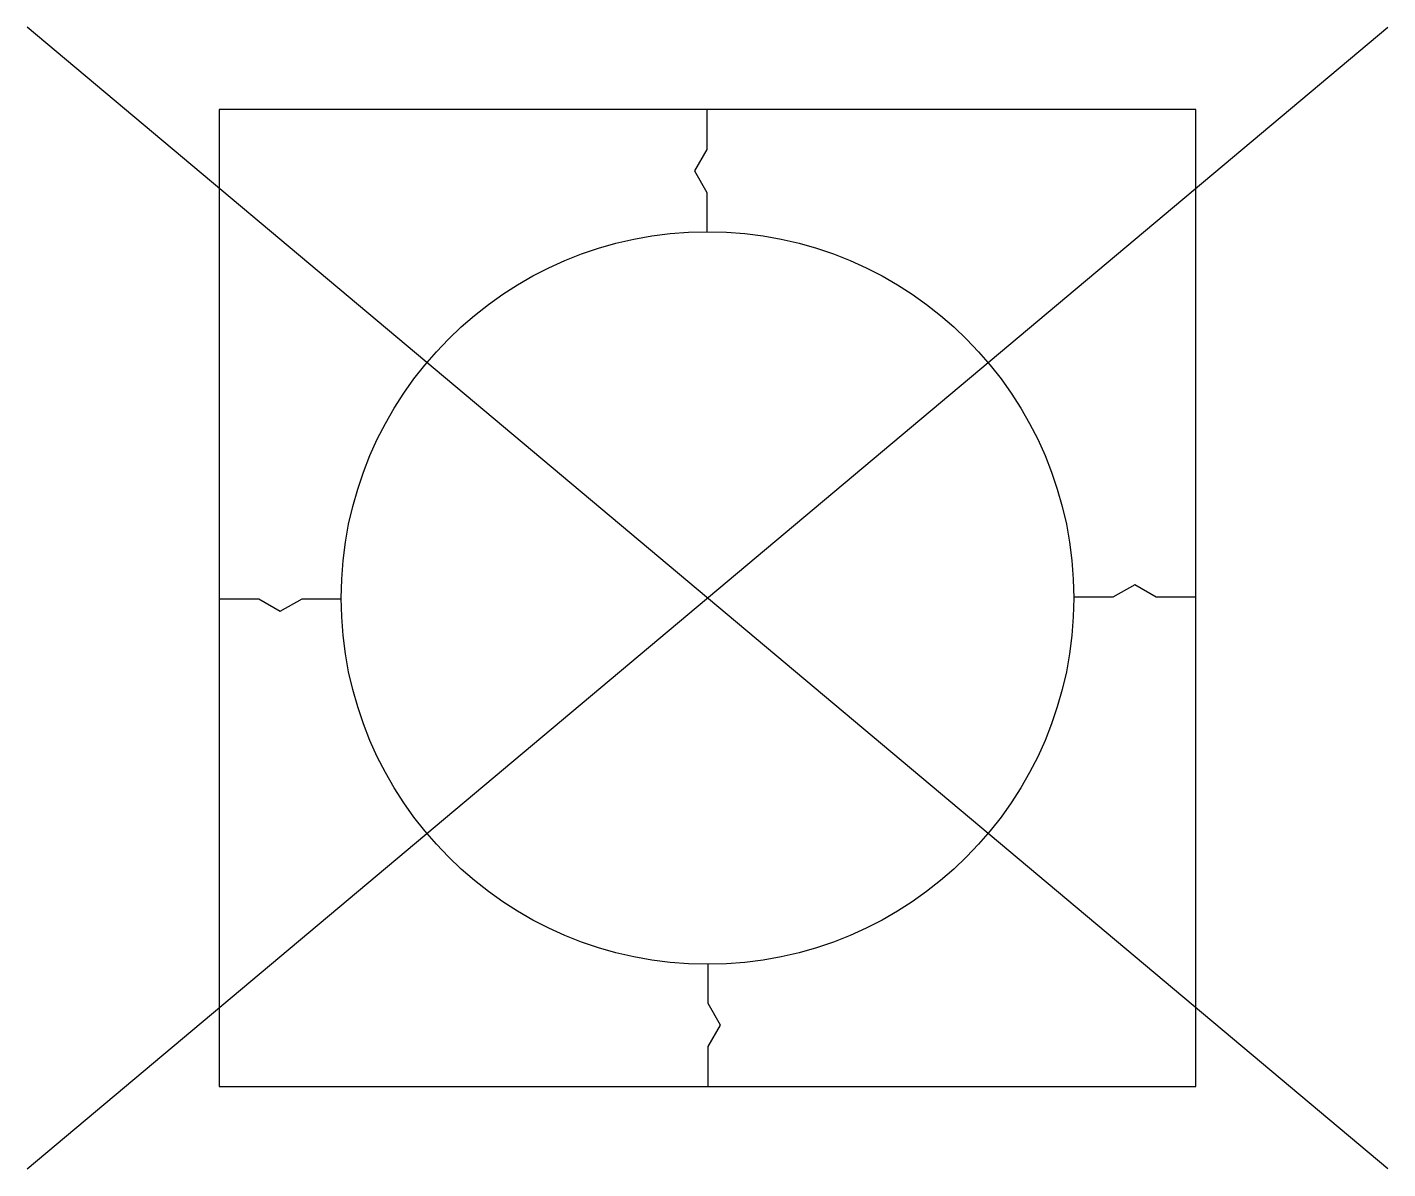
# Model space of a CAD drawing. Header units: metres. Extents: x -0.84 to 0.84, y -0.7 to 0.7.
import ezdxf

# ---------------------------------------------------------------- set-up
doc = ezdxf.new("R2010")
doc.units = ezdxf.units.M

msp = doc.modelspace()

# ---------------------------------------------------------------- linework, layer by layer
for p, q in [((-0.8357, -0.7013), (0.8357, 0.7013)), ((0.8357, -0.7013), (-0.8357, 0.7013))]:
    msp.add_line(p, q)
at = {"flags": 128}
msp.add_lwpolyline([(-0.6, -0.6), (0.6, -0.6), (0.6, 0.6), (-0.6, 0.6)], close=True, dxfattribs=at)
for points in [[(-0.001, 0.6), (-0.001, 0.551), (-0.016, 0.525), (-0.001, 0.498), (-0.001, 0.45)], [(0.6, 0.001), (0.551, 0.001), (0.525, 0.016), (0.498, 0.001), (0.45, 0.001)], [(-0.6, -0.001), (-0.551, -0.001), (-0.525, -0.016), (-0.498, -0.001), (-0.45, -0.001)], [(0.001, -0.6), (0.001, -0.551), (0.016, -0.525), (0.001, -0.498), (0.001, -0.45)]]:
    msp.add_lwpolyline(points, dxfattribs=at)
msp.add_circle((0, 0), 0.45)

doc.saveas('drawing.dxf')
